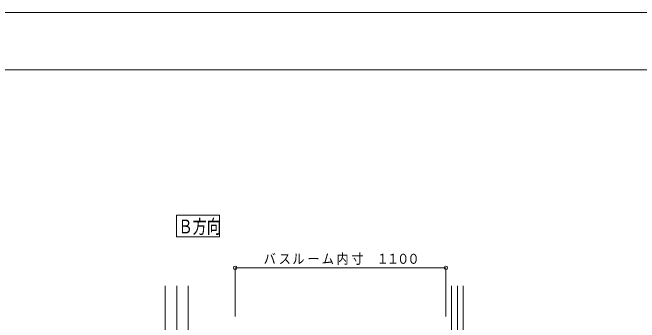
# Model space of a CAD drawing. Units: millimetres on the paper. Extents: x -305 to 305, y -152 to 152.
# Drawn here: x -168.3 to -59.2, y 94.6 to 148.5 of the extents above; entities that cross this region are included whole.
import ezdxf
from ezdxf.enums import TextEntityAlignment as Align

# ---------------------------------------------------------------- set-up
doc = ezdxf.new("R2010")
doc.units = ezdxf.units.MM
doc.linetypes.add('LONG_CHAIN', pattern=[21, 18, -1, 1, -1])
for name, color, linetype, lineweight in [('0-0_0', 7, 'Continuous', 9), ('0-1_VIEW0001', 7, 'Continuous', 9), ('0-4_図面枠', 3, 'Continuous', 9), ('0-5_DEFPOINTS', 7, 'Continuous', 9)]:
    doc.layers.add(name, color=color, linetype=linetype, lineweight=lineweight)
doc.styles.add('ＭＳ ゴシック', font='')
doc.styles.get('ＭＳ ゴシック').set_extended_font_data('MS Gothic')

# ---------------------------------------------------------------- blocks, each defined once
blk = doc.blocks.new('_ORIGIN')
at = {"layer": '0-0_0'}
blk.add_line((0, 0), (-1, 0), dxfattribs=at)
blk.add_circle((0, 0), 0.5, dxfattribs=at)

msp = doc.modelspace()

# ---------------------------------------------------------------- linework, layer by layer
at = {"layer": '0-1_VIEW0001'}
for p, q in [((-139.744, 109.484), (-139.744, 113.234)), ((-139.744, 113.234), (-132.244, 113.234)), ((-132.244, 109.484), (-132.244, 113.234)), ((-139.744, 109.484), (-132.244, 109.484)), ((-129.518, 95.598), (-129.518, 104.058)), ((-128.918, 104.058), (-93.451, 104.058)), ((-92.851, 95.598), (-92.851, 104.058)), ((-141.686, 100.925), (-141.686, 12.525)), ((-137.686, 100.925), (-137.686, 17.525)), ((-91.852, 100.925), (-91.852, 17.525)), ((-89.852, 100.925), (-89.852, 17.525))]:
    msp.add_line(p, q, dxfattribs=at)
at = {"layer": '0-1_VIEW0001', "linetype": 'LONG_CHAIN'}
for p, q in [((-139.685, 100.925), (-139.685, 12.525)), ((-90.851, 100.925), (-90.851, 12.525))]:
    msp.add_line(p, q, dxfattribs=at)
at = {"layer": '0-4_図面枠'}
msp.add_lwpolyline([(-291.017, -138.498), (108.983, -138.498), (108.983, 138.502), (-291.017, 138.502)], close=True, dxfattribs=at)
at = {"layer": '0-5_DEFPOINTS'}
msp.add_line((118.983, 148.502), (-301.017, 148.502), dxfattribs=at)

# ---------------------------------------------------------------- block references
at = {"layer": '0-1_VIEW0001', "xscale": 0.6, "yscale": 0.6, "rotation": 180}
msp.add_blockref('_ORIGIN', (-129.518, 104.058), dxfattribs=at)
at = {"layer": '0-1_VIEW0001', "xscale": 0.6, "yscale": 0.6}
msp.add_blockref('_ORIGIN', (-92.851, 104.058), dxfattribs=at)

# ---------------------------------------------------------------- texts
at = {"layer": '0-1_VIEW0001', "style": 'ＭＳ ゴシック'}
for s, height, width, p in [('Ｂ方向', 2.405, 0.75, (-139.387, 109.335)), ('バ', 1.73, 0.9, (-124.567, 104.251)), ('ス', 1.73, 0.9, (-121.949, 104.251)), ('ル', 1.73, 0.9, (-119.588, 104.251)), ('ム', 1.73, 0.9, (-114.456, 104.251)), ('内', 1.73, 0.9, (-111.9, 104.251)), ('寸', 1.73, 0.9, (-109.283, 104.251)), ('１', 1.73, 0.9, (-104.927, 104.251)), ('１', 1.73, 0.9, (-103.138, 104.251)), ('０', 1.73, 0.9, (-101.348, 104.251)), ('０', 1.73, 0.9, (-99.559, 104.251)), ('ー', 1.73, 0.9, (-116.971, 104.251))]:
    msp.add_text(s, height=height, dxfattribs=dict(at, width=width)).set_placement(p, align=Align.BOTTOM_LEFT)

doc.saveas('drawing.dxf')
